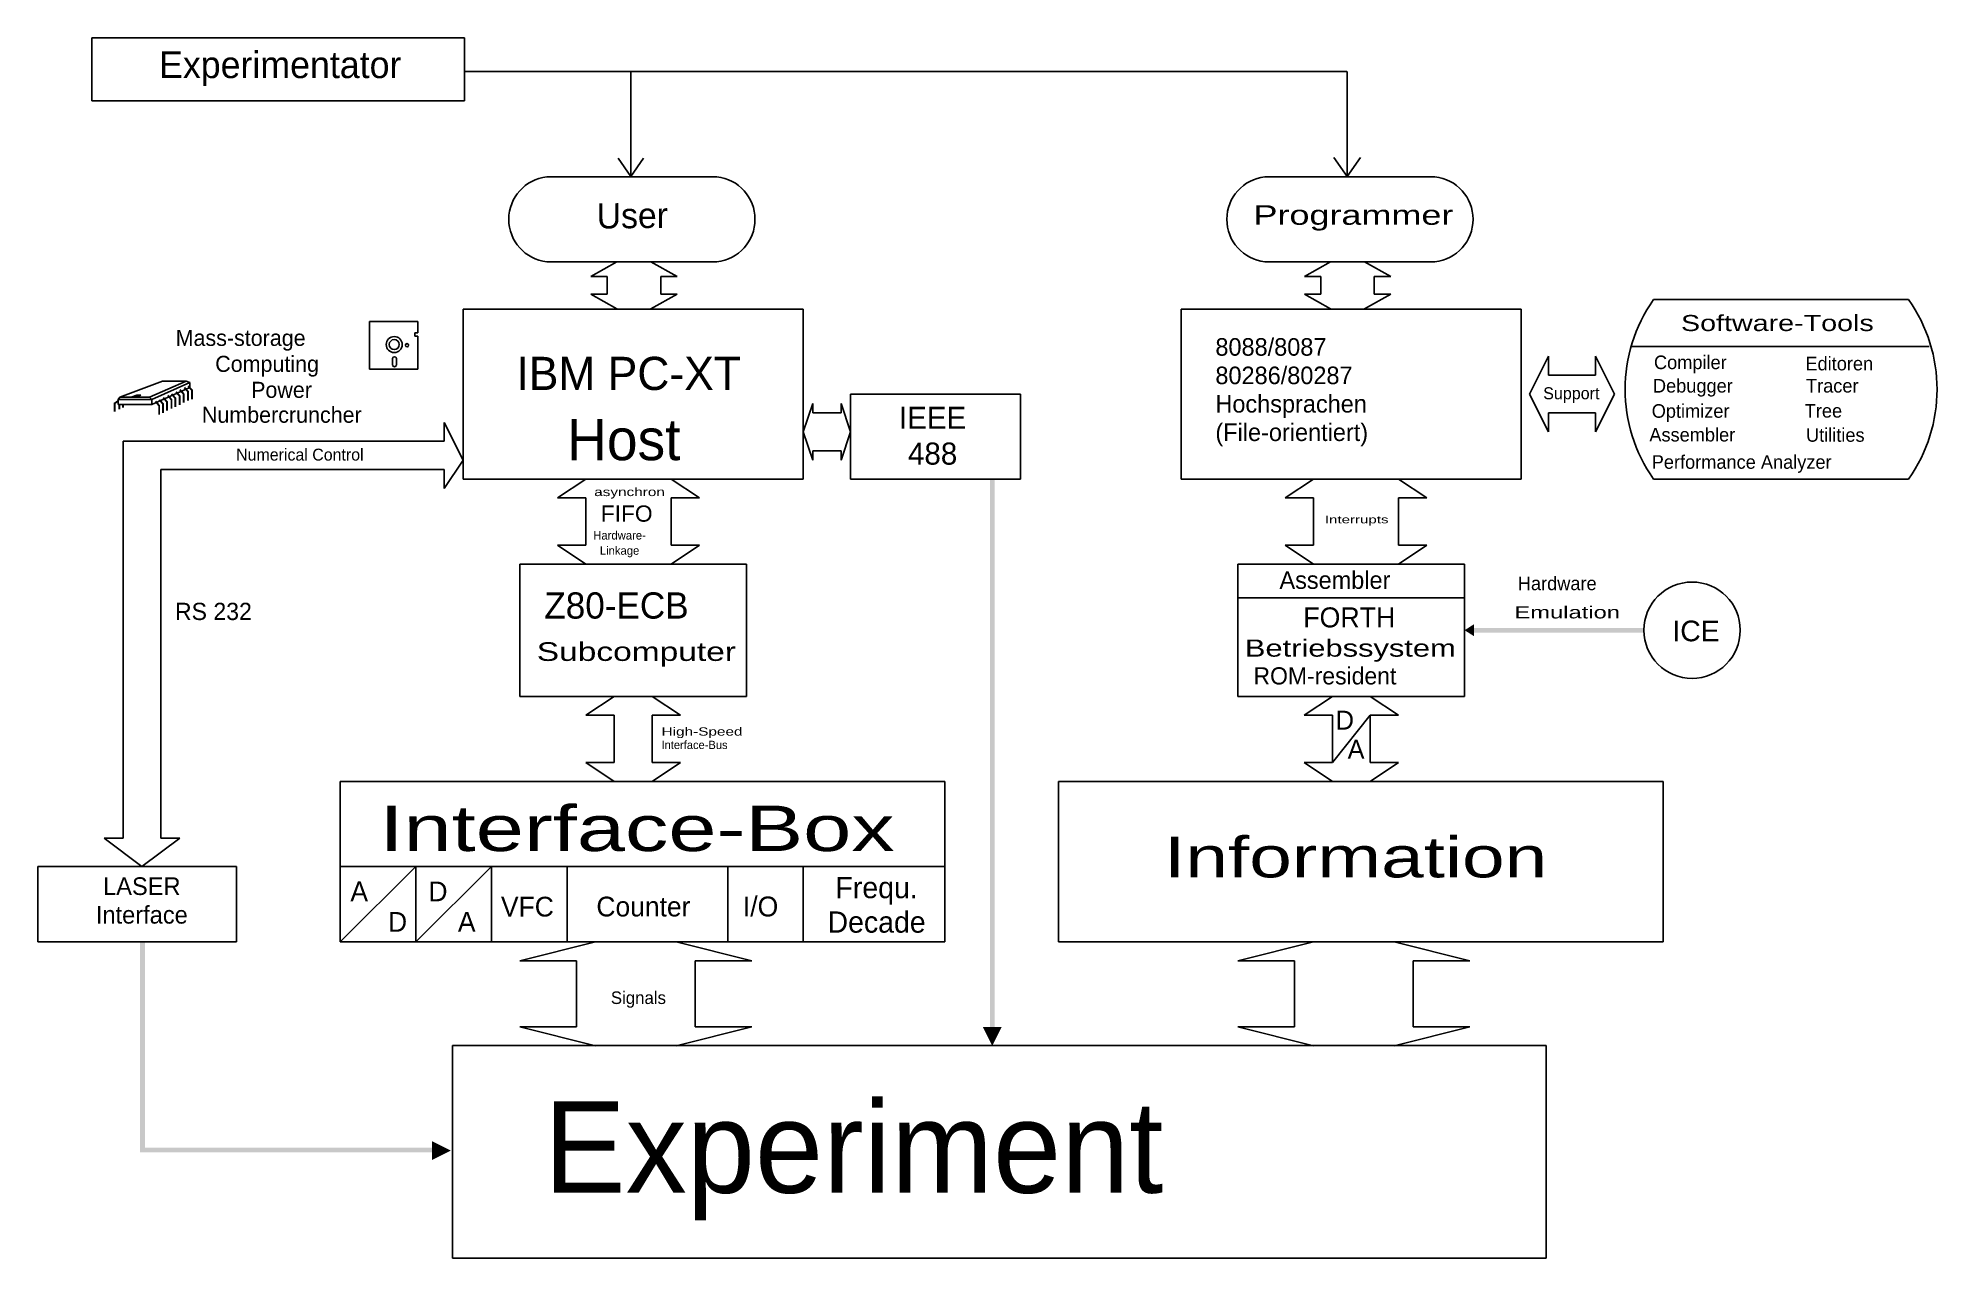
# Model space of a CAD drawing. Extents: x -2.2 to 17.9, y -2.6 to 10.3.
import ezdxf
from ezdxf.enums import TextEntityAlignment as Align

# ---------------------------------------------------------------- set-up
doc = ezdxf.new("R2010")
doc.units = 0
doc.layers.get('0').update_dxf_attribs({"linetype": 'CONTINUOUS'})

# ---------------------------------------------------------------- blocks, each defined once
blk = doc.blocks.new('RECTANG')
at = {"color": 0}
for p, q in [((1, 1), (0, 1)), ((0, 1), (0, 0)), ((1, 0), (1, 1)), ((0, 0), (1, 0))]:
    blk.add_line(p, q, dxfattribs=at)

msp = doc.modelspace()

# ---------------------------------------------------------------- linework, layer by layer
at = {"color": 0}
for p, q in [((2.315, 9.916), (11.654, 9.916)), ((4.076, 9.919), (4.076, 8.804)), ((11.656, 9.916), (11.656, 8.802)), ((4.076, 8.804), (3.942, 8.996)), ((4.076, 8.804), (4.21, 8.996)), ((11.656, 8.802), (11.515, 9.005)), ((11.656, 8.802), (11.798, 9.005)), ((4.986, 8.8), (3.186, 8.8)), ((12.586, 8.8), (10.786, 8.8)), ((3.186, 7.9), (4.986, 7.9)), ((3.927, 7.899), (3.65, 7.743)), ((4.288, 7.899), (4.565, 7.743)), ((10.786, 7.9), (12.586, 7.9)), ((11.481, 7.899), (11.204, 7.743)), ((11.841, 7.899), (12.118, 7.743)), ((3.65, 7.743), (3.824, 7.743)), ((3.824, 7.743), (3.824, 7.595)), ((3.824, 7.559), (3.824, 7.706)), ((4.391, 7.743), (4.391, 7.595)), ((4.565, 7.743), (4.391, 7.743)), ((4.391, 7.559), (4.391, 7.706)), ((11.204, 7.743), (11.378, 7.743)), ((11.378, 7.743), (11.378, 7.595)), ((11.378, 7.559), (11.378, 7.706)), ((12.118, 7.743), (11.944, 7.743)), ((11.944, 7.743), (11.944, 7.595)), ((11.944, 7.559), (11.944, 7.706)), ((3.65, 7.559), (3.824, 7.559)), ((3.927, 7.402), (3.65, 7.559)), ((4.288, 7.402), (4.565, 7.559)), ((4.565, 7.559), (4.391, 7.559)), ((11.481, 7.402), (11.204, 7.559)), ((11.204, 7.559), (11.378, 7.559)), ((11.841, 7.402), (12.118, 7.559)), ((12.118, 7.559), (11.944, 7.559)), ((14.899, 7.5), (17.599, 7.5)), ((1.31, 6.765), (1.31, 7.269)), ((1.31, 7.269), (1.821, 7.269)), ((1.821, 7.269), (1.821, 7.147)), ((1.821, 7.147), (1.789, 7.147)), ((1.789, 7.147), (1.789, 7.114)), ((1.789, 7.114), (1.821, 7.114)), ((1.821, 7.114), (1.821, 6.765)), ((1.553, 6.808), (1.553, 6.878)), ((1.594, 6.808), (1.594, 6.878)), ((13.586, 6.5), (13.786, 6.9)), ((13.786, 6.9), (13.786, 6.7)), ((14.286, 6.7), (14.286, 6.9)), ((14.286, 6.9), (14.486, 6.5)), ((14.669, 7.004), (17.818, 7.004)), ((-1.332, 6.468), (-0.883, 6.636)), ((-0.63, 6.636), (-1.018, 6.468)), ((-0.883, 6.636), (-0.63, 6.636)), ((-0.592, 6.622), (-0.63, 6.636)), ((1.821, 6.765), (1.31, 6.765)), ((13.786, 6.7), (14.286, 6.7)), ((-1.332, 6.468), (-1.351, 6.442)), ((-1.351, 6.442), (-0.995, 6.442)), ((-1.351, 6.442), (-1.351, 6.389)), ((-1.018, 6.468), (-1.332, 6.468)), ((-1.203, 6.469), (-1.155, 6.487)), ((-1.113, 6.487), (-1.166, 6.469)), ((-1.155, 6.487), (-1.113, 6.487)), ((-0.995, 6.442), (-1.018, 6.468)), ((-0.995, 6.442), (-0.592, 6.622)), ((-0.995, 6.388), (-0.592, 6.569)), ((-0.995, 6.388), (-0.995, 6.442)), ((-0.592, 6.575), (-0.592, 6.622)), ((13.586, 6.5), (13.786, 6.1)), ((14.286, 6.1), (14.486, 6.5)), ((-1.351, 6.388), (-0.995, 6.388)), ((6, 6.4), (5.9, 6.1)), ((6, 6.3), (6, 6.4)), ((6.3, 6.3), (6, 6.3)), ((6.4, 6.1), (6.3, 6.4)), ((6.3, 6.4), (6.3, 6.3)), ((13.786, 6.3), (14.286, 6.3)), ((13.786, 6.1), (13.786, 6.3)), ((14.286, 6.3), (14.286, 6.1)), ((2.1, 6), (2.1, 6.2)), ((2.1, 6.2), (2.3, 5.8)), ((6, 5.8), (5.9, 6.1)), ((6.4, 6.1), (6.3, 5.8)), ((-1.3, 1.8), (-1.3, 6)), ((-1.3, 6), (2.1, 6)), ((6, 5.9), (6, 5.8)), ((6.3, 5.9), (6, 5.9)), ((6.3, 5.8), (6.3, 5.9)), ((2.1, 5.7), (-0.9, 5.7)), ((-0.9, 5.7), (-0.9, 1.8)), ((2.3, 5.8), (2.1, 5.5)), ((2.1, 5.5), (2.1, 5.7)), ((3.3, 5.4), (3.6, 5.6)), ((4.8, 5.4), (4.5, 5.6)), ((11, 5.4), (11.3, 5.6)), ((12.5, 5.4), (12.2, 5.6)), ((14.899, 5.6), (17.599, 5.6)), ((3.6, 5.4), (3.3, 5.4)), ((3.6, 4.9), (3.6, 5.4)), ((4.5, 4.9), (4.5, 5.4)), ((4.5, 5.4), (4.8, 5.4)), ((11.3, 5.4), (11, 5.4)), ((11.3, 4.9), (11.3, 5.4)), ((12.2, 5.4), (12.5, 5.4)), ((12.2, 4.9), (12.2, 5.4)), ((3.3, 4.9), (3.6, 4.9)), ((3.6, 4.7), (3.3, 4.9)), ((4.5, 4.7), (4.8, 4.9)), ((4.8, 4.9), (4.5, 4.9)), ((11.3, 4.7), (11, 4.9)), ((11, 4.9), (11.3, 4.9)), ((12.5, 4.9), (12.2, 4.9)), ((12.2, 4.7), (12.5, 4.9)), ((10.5, 4.342), (12.9, 4.342)), ((3.6, 3.1), (3.9, 3.3)), ((4.6, 3.1), (4.3, 3.3)), ((11.2, 3.1), (11.5, 3.3)), ((12.2, 3.1), (11.9, 3.3)), ((3.9, 3.1), (3.6, 3.1)), ((3.9, 2.6), (3.9, 3.1)), ((3.9, 2.6), (3.9, 3.1)), ((4.3, 2.6), (4.3, 3.1)), ((4.3, 3.1), (4.6, 3.1)), ((4.3, 2.6), (4.3, 3.1)), ((11.5, 3.1), (11.2, 3.1)), ((11.5, 2.6), (11.5, 3.1)), ((11.5, 2.6), (11.9, 3.1)), ((11.9, 3.1), (12.2, 3.1)), ((11.9, 2.6), (11.9, 3.1)), ((3.9, 2.4), (3.6, 2.6)), ((3.6, 2.6), (3.9, 2.6)), ((4.6, 2.6), (4.3, 2.6)), ((4.3, 2.4), (4.6, 2.6)), ((11.5, 2.4), (11.2, 2.6)), ((11.2, 2.6), (11.5, 2.6)), ((12.2, 2.6), (11.9, 2.6)), ((11.9, 2.4), (12.2, 2.6)), ((-1.1, 1.5), (-1.5, 1.8)), ((-1.5, 1.8), (-1.3, 1.8)), ((-0.7, 1.8), (-1.1, 1.5)), ((-0.9, 1.8), (-0.7, 1.8)), ((1, 1.5), (7.4, 1.5)), ((1, 0.7), (1.8, 1.5)), ((1.8, 1.5), (1.8, 0.7)), ((1.8, 0.7), (2.6, 1.5)), ((2.6, 1.5), (2.6, 0.7)), ((3.4, 1.5), (3.4, 0.7)), ((5.1, 1.5), (5.1, 0.7)), ((5.9, 1.5), (5.9, 0.7)), ((2.9, 0.5), (3.7, 0.7)), ((5.354, 0.5), (4.554, 0.7)), ((10.5, 0.5), (11.3, 0.7)), ((12.954, 0.5), (12.154, 0.7)), ((3.5, 0.5), (2.9, 0.5)), ((3.5, -0.2), (3.5, 0.5)), ((4.754, 0.5), (5.354, 0.5)), ((4.754, -0.2), (4.754, 0.5)), ((11.1, 0.5), (10.5, 0.5)), ((11.1, -0.2), (11.1, 0.5)), ((12.354, -0.2), (12.354, 0.5)), ((12.354, 0.5), (12.954, 0.5)), ((3.7, -0.4), (2.9, -0.2)), ((2.9, -0.2), (3.5, -0.2)), ((4.554, -0.4), (5.354, -0.2)), ((5.354, -0.2), (4.754, -0.2)), ((10.5, -0.2), (11.1, -0.2)), ((11.3, -0.4), (10.5, -0.2)), ((12.154, -0.4), (12.954, -0.2)), ((12.954, -0.2), (12.354, -0.2))]:
    msp.add_line(p, q, dxfattribs=at)
for centre, radius in [((1.571, 7.024), 0.0848), ((1.571, 7.024), 0.0534), ((1.706, 7.017), 0.0168), ((15.307, 4), 0.51)]:
    msp.add_circle(centre, radius, dxfattribs=at)
for centre, radius, start, end in [((3.236, 8.35), 0.453, 96.3402, 263.6598), ((4.936, 8.35), 0.453, 276.3402, 83.6598), ((10.836, 8.35), 0.453, 96.3402, 263.6598), ((12.536, 8.35), 0.453, 276.3402, 83.6598), ((16.249, 6.55), 1.651, 144.8658, 215.1342), ((16.249, 6.55), 1.651, 324.8658, 35.1342), ((1.573, 6.875), 0.0206, 6.4624, 173.5376), ((1.573, 6.809), 0.0206, 186.4624, 353.5376)]:
    msp.add_arc(centre, radius, start, end, dxfattribs=at)
for points in [[(-1.351, 6.415), (-1.363, 6.432), (-1.351, 6.435)], [(12.9, 4), (13, 4), (13, 4.064)], [(12.9, 4), (13, 4), (13, 3.936)], [(7.9, -0.4), (7.9, -0.2), (7.8, -0.2)], [(7.9, -0.4), (7.9, -0.2), (8, -0.2)], [(2.169, -1.509), (1.969, -1.509), (1.969, -1.409)], [(2.169, -1.509), (1.969, -1.509), (1.969, -1.609)]]:
    msp.add_solid(points, dxfattribs=at)
for points in [[(15.499, 7.075), (15.499, 7.125), (15.499, 7.075), (15.499, 7.125)], [(-0.908, 6.447), (-0.923, 6.434), (-0.866, 6.399), (-0.886, 6.391)], [(-0.867, 6.47), (-0.882, 6.457), (-0.825, 6.422), (-0.845, 6.414)], [(-0.819, 6.493), (-0.834, 6.48), (-0.777, 6.444), (-0.797, 6.437)], [(-0.777, 6.444), (-0.797, 6.437), (-0.777, 6.347), (-0.797, 6.347)], [(-0.778, 6.508), (-0.793, 6.495), (-0.736, 6.46), (-0.756, 6.452)], [(-0.736, 6.46), (-0.756, 6.452), (-0.736, 6.362), (-0.756, 6.362)], [(-0.731, 6.531), (-0.747, 6.518), (-0.69, 6.483), (-0.71, 6.475)], [(-0.69, 6.483), (-0.71, 6.475), (-0.69, 6.385), (-0.71, 6.385)], [(-0.69, 6.554), (-0.706, 6.541), (-0.649, 6.505), (-0.669, 6.498)], [(-0.649, 6.505), (-0.669, 6.498), (-0.649, 6.408), (-0.669, 6.408)], [(-0.642, 6.577), (-0.658, 6.564), (-0.601, 6.528), (-0.621, 6.521)], [(-0.601, 6.528), (-0.621, 6.521), (-0.601, 6.431), (-0.621, 6.431)], [(-0.602, 6.592), (-0.617, 6.579), (-0.56, 6.544), (-0.58, 6.536)], [(-0.56, 6.544), (-0.58, 6.536), (-0.56, 6.446), (-0.58, 6.446)], [(-1.398, 6.407), (-1.378, 6.397), (-1.363, 6.432), (-1.351, 6.415)], [(-1.398, 6.315), (-1.378, 6.315), (-1.398, 6.407), (-1.378, 6.397)], [(-1.35, 6.338), (-1.33, 6.338), (-1.35, 6.387), (-1.33, 6.387)], [(-1.309, 6.357), (-1.289, 6.357), (-1.309, 6.388), (-1.289, 6.388)], [(-1.265, 6.38), (-1.245, 6.38), (-1.265, 6.388), (-1.245, 6.388)], [(-0.949, 6.429), (-0.964, 6.416), (-0.907, 6.381), (-0.927, 6.373)], [(-0.907, 6.381), (-0.927, 6.373), (-0.907, 6.283), (-0.927, 6.283)], [(-0.866, 6.399), (-0.886, 6.391), (-0.866, 6.301), (-0.886, 6.301)], [(-0.825, 6.422), (-0.845, 6.414), (-0.825, 6.324), (-0.845, 6.324)], [(7.925, 5.6), (7.875, 5.6), (7.925, -0.2), (7.875, -0.2)], [(14.8, 3.975), (14.8, 4.025), (13, 3.975), (13, 4.025)], [(-1.119, -1.527), (-1.069, -1.477), (-1.119, 0.708), (-1.069, 0.708)], [(2.067, -1.527), (2.067, -1.477), (-1.119, -1.527), (-1.069, -1.477)]]:
    msp.add_trace(points, dxfattribs=at)

# ---------------------------------------------------------------- block references
for p, xscale, yscale, zscale in [((-1.63, 9.603), 3.945124921166228, 0.6668097010661587, 3.945124921166228), ((2.3, 5.6), 3.6, 1.8, 3.6), ((9.9, 5.6), 3.6, 1.8, 3.6), ((6.4, 5.6), 1.800000000000001, 0.8999999999999995, 1.800000000000001), ((2.9, 3.3), 2.4, 1.4, 2.4), ((10.5, 3.3), 2.4, 1.4, 2.4), ((1, 0.7), 6.4, 1.7, 6.4), ((8.6, 0.7), 6.4, 1.7, 6.4), ((-2.2, 0.7), 2.1, 0.7999999999999999, 2.1), ((2.187, -2.646), 11.57550167899993, 2.250111585002976, 11.57550167899993)]:
    msp.add_blockref('RECTANG', p, dxfattribs=dict(at, xscale=xscale, yscale=yscale, zscale=zscale))

# ---------------------------------------------------------------- texts
for s, height, p in [('Experimentator', 0.28289, (0.364, 9.845)), ('IBM PC-XT', 0.3514, (4.052, 6.543)), ('Support', 0.1272, (14.029, 6.445)), ('Host', 0.4369, (4, 5.8)), ('IEEE', 0.2338, (7.269, 6.132)), ('Numerical Control', 0.12608, (0.572, 5.796)), ('488', 0.2338, (7.269, 5.753)), ('FORTH', 0.2116, (11.679, 4.03)), ('D', 0.2, (11.632, 2.948)), ('A', 0.2, (11.751, 2.64)), ('LASER', 0.187, (-1.101, 1.197)), ('A', 0.209, (1.2, 1.131)), ('D', 0.209, (2.034, 1.13)), ('Frequ.', 0.2254, (6.676, 1.163)), ('Interface', 0.187, (-1.101, 0.894)), ('D', 0.209, (1.606, 0.808)), ('A', 0.209, (2.338, 0.809)), ('VFC', 0.2093, (2.98, 0.969)), ('Counter', 0.2093, (4.208, 0.97)), ('I/O', 0.2105, (5.448, 0.97)), ('Decade', 0.2254, (6.676, 0.798)), ('Signals', 0.133, (4.155, 0.043))]:
    msp.add_text(s, height=height, dxfattribs=at).set_placement(p, align=Align.CENTER)
msp.add_text('User', height=0.2669, rotation=0.6656, dxfattribs=at).set_placement((4.092, 8.256), align=Align.CENTER)
for s, height, p, p2 in [('Programmer', 0.2066, (10.665, 8.292), (12.781, 8.292)), ('Software-Tools', 0.16997, (15.19, 7.167), (17.23, 7.167)), ('asynchron', 0.0892, (3.687, 5.42), (4.435, 5.42)), ('FIFO', 0.1719, (3.757, 5.149), (4.305, 5.149)), ('Interrupts', 0.0802, (11.421, 5.132), (12.094, 5.132)), ('Emulation', 0.1296, (13.427, 4.125), (14.544, 4.125)), ('ICE', 0.2188, (15.099, 3.883), (15.599, 3.883)), ('Subcomputer', 0.19766, (3.079, 3.675), (5.188, 3.675)), ('Betriebssystem', 0.18169, (10.574, 3.72), (12.806, 3.72)), ('High-Speed', 0.0878, (4.4, 2.884), (5.257, 2.884)), ('Interface-Box', 0.48113, (1.414, 1.662), (6.867, 1.662)), ('Information', 0.43006, (9.719, 1.383), (13.774, 1.383))]:
    msp.add_text(s, height=height, dxfattribs=at).set_placement(p, p2, align=Align.ALIGNED)
for s, height, p in [('Mass-storage', 0.16984, (-0.743, 7.01)), ('8088/8087', 0.1859, (10.262, 6.906)), ('Computing', 0.1698, (-0.324, 6.735)), ('Compiler', 0.1439, (14.904, 6.764)), ('Editoren', 0.1439, (16.507, 6.751)), ('80286/80287', 0.18592, (10.262, 6.605)), ('Debugger', 0.1439, (14.893, 6.516)), ('Tracer', 0.1439, (16.513, 6.516)), ('Power', 0.1698, (0.056, 6.46)), ('Hochsprachen', 0.18592, (10.262, 6.304)), ('Numbercruncher', 0.16984, (-0.465, 6.196)), ('Optimizer', 0.1439, (14.88, 6.249)), ('Tree', 0.1439, (16.5, 6.251)), ('(File-orientiert)', 0.18592, (10.262, 6.003)), ('Assembler', 0.1439, (14.855, 5.998)), ('Utilities', 0.1439, (16.513, 5.995)), ('Performance Analyzer', 0.14393, (14.88, 5.709)), ('Hardware-', 0.0892, (3.677, 4.96)), ('Linkage', 0.0892, (3.747, 4.799)), ('Assembler', 0.1859, (10.94, 4.438)), ('Hardware', 0.1439, (13.463, 4.424)), ('RS 232', 0.1824, (-0.75, 4.108)), ('Z80-ECB', 0.2778, (3.159, 4.123)), ('ROM-resident', 0.18169, (10.665, 3.426)), ('Interface-Bus', 0.08782, (4.4, 2.742)), ('Experiment', 0.9693, (3.155, -1.956))]:
    msp.add_text(s, height=height, dxfattribs=at).set_placement(p)

doc.saveas('drawing.dxf')
